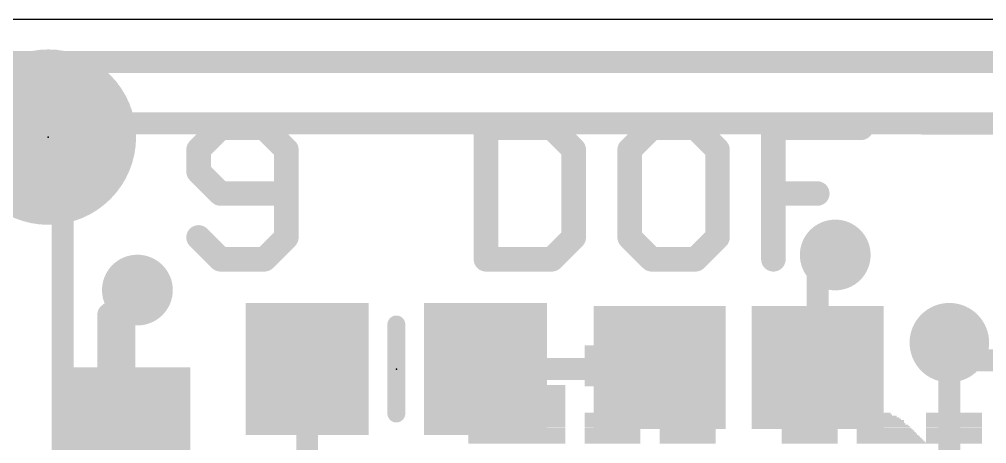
# Model space of a CAD drawing. Extents: x -19.1 to 19.1, y -11.7 to 11.4.
# Drawn here: x -13.26 to -2.24, y 6.59 to 11.43 of the extents above; entities that cross this region are included whole.
import ezdxf

# ---------------------------------------------------------------- set-up
doc = ezdxf.new("R2010")
doc.units = 0
for name, color, linetype in [('1', 12, 'CONTINUOUS'), ('16', 132, 'CONTINUOUS'), ('18', 110, 'CONTINUOUS'), ('20', 53, 'CONTINUOUS'), ('21', 40, 'CONTINUOUS'), ('22', 6, 'CONTINUOUS'), ('23', 53, 'CONTINUOUS'), ('29', 253, 'CONTINUOUS')]:
    doc.layers.add(name, color=color, linetype=linetype)

# ---------------------------------------------------------------- blocks, each defined once
blk = doc.blocks.new('RECT')
blk.add_solid([(-0.5, -0.5), (0.5, -0.5), (-0.5, 0.5), (0.5, 0.5)])
blk = doc.blocks.new('PIE')
at = {"const_width": 0.5}
blk.add_lwpolyline([(0, -0.25, 1), (0, 0.25, 1), (0, -0.25)], format="xyb", dxfattribs=at)
blk = doc.blocks.new('ROUNDV')
at = {"const_width": 0.5}
blk.add_lwpolyline([(0, -0.25, 1), (0, 0.25, 1), (0, -0.25)], format="xyb", dxfattribs=at)

msp = doc.modelspace()

# ---------------------------------------------------------------- linework, layer by layer
at = {"layer": '1', "const_width": 0.25}
for points in [[(-4.162, 8.543), (-3.962, 8.743)], [(-4.162, 7.459), (-4.162, 8.543)], [(-12.062, 8.193), (-11.912, 8.343)], [(-12.062, 6.759), (-12.062, 8.193)], [(-2.662, 7.743), (-2.662, 4.259)], [(-9.978, 6.443), (-9.978, 7.443)], [(-7.946, 7.443), (-5.978, 7.443)], [(-5.978, 7.443), (-5.962, 7.459)]]:
    msp.add_lwpolyline(points, dxfattribs=at)
at = {"layer": '1', "const_width": 0.125}
for points in [[(-3.9178, 8.6988, 1), (-4.0062, 8.7872)], [(-4.0995, 8.543, 1), (-4.2245, 8.543)], [(-4.2062, 8.5872, 1), (-4.1178, 8.4988)], [(-11.8678, 8.2988, 1), (-11.9562, 8.3872)], [(-11.9995, 8.193, 1), (-12.1245, 8.193)], [(-12.1062, 8.2372, 1), (-12.0178, 8.1488)], [(-2.5995, 7.743, 1), (-2.7245, 7.743)], [(-9.9155, 7.443, 1), (-10.0405, 7.443)], [(-7.946, 7.5055, 1), (-7.946, 7.3805)], [(-6.0222, 7.4872, 1), (-5.9338, 7.3988)], [(-5.9178, 7.4148, 1), (-6.0062, 7.5032)], [(-5.978, 7.3805, 1), (-5.978, 7.5055)], [(-4.2245, 7.459, 1), (-4.0995, 7.459)], [(-12.1245, 6.759, 1), (-11.9995, 6.759)]]:
    msp.add_lwpolyline(points, format="xyb", dxfattribs=at)
at = {"layer": '16'}
for points, const_width in [([(-13.462, 10.943), (13.538, 10.943)], 0.25), ([(-12.762, 10.043), (-12.562, 10.243)], 0.25), ([(-12.562, 10.243), (-2.962, 10.243)], 0.25), ([(-2.962, 10.243), (-1.943, 10.243)], 0.254), ([(-12.762, -8.857), (-12.762, 10.043)], 0.25), ([(-12.243, 8.066), (-11.912, 8.343)], 0.25), ([(-12.243, 0.124), (-12.243, 8.066)], 0.25), ([(-2.462, 7.543), (-2.662, 7.743)], 0.25), ([(0.938, 7.543), (-2.462, 7.543)], 0.25)]:
    msp.add_lwpolyline(points, dxfattribs=dict(at, const_width=const_width))
for points, const_width in [([(-12.562, 10.3055, 1), (-12.562, 10.1805)], 0.125), ([(-12.5178, 10.1988, 1), (-12.6062, 10.2872)], 0.125), ([(-2.962, 10.3065, 1), (-2.962, 10.1795)], 0.127), ([(-2.962, 10.1805, 1), (-2.962, 10.3055)], 0.125), ([(-12.6995, 10.043, 1), (-12.8245, 10.043)], 0.125), ([(-12.8062, 10.0872, 1), (-12.7178, 9.9988)], 0.125), ([(-11.8719, 8.2951, 1), (-11.9521, 8.3909)], 0.125), ([(-12.1805, 8.066, 1), (-12.3055, 8.066)], 0.125), ([(-12.2831, 8.1139, 1), (-12.2029, 8.0181)], 0.125), ([(-2.6178, 7.7872, 1), (-2.7062, 7.6988)], 0.125), ([(-2.462, 7.6055, 1), (-2.462, 7.4805)], 0.125), ([(-2.5062, 7.4988, 1), (-2.4178, 7.5872)], 0.125)]:
    msp.add_lwpolyline(points, format="xyb", dxfattribs=dict(at, const_width=const_width))
at = {"layer": '20'}
msp.add_line((-16.51, 11.43), (16.51, 11.43), dxfattribs=at)
at = {"layer": '21'}
for points, const_width in [([(-10.9652, 10.1936), (-11.2152, 9.9436)], 0.2794), ([(-10.4653, 10.1936), (-10.9652, 10.1936)], 0.2794), ([(-10.2153, 9.9436), (-10.4653, 10.1936)], 0.2794), ([(-7.9409, 10.1936), (-7.9409, 8.6937)], 0.2794), ([(-7.1909, 10.1936), (-7.9409, 10.1936)], 0.2794), ([(-6.941, 9.9436), (-7.1909, 10.1936)], 0.2794), ([(-6.0537, 10.1936), (-6.3037, 9.9436)], 0.2794), ([(-5.5538, 10.1936), (-6.0537, 10.1936)], 0.2794), ([(-5.3038, 9.9436), (-5.5538, 10.1936)], 0.2794), ([(-4.6666, 8.6937), (-4.6666, 10.1936)], 0.2794), ([(-4.6666, 10.1936), (-3.6667, 10.1936)], 0.2794), ([(-11.2152, 9.9436), (-11.2152, 9.6936)], 0.2794), ([(-10.2153, 8.9437), (-10.2153, 9.9436)], 0.2794), ([(-6.941, 8.9437), (-6.941, 9.9436)], 0.2794), ([(-6.3037, 9.9436), (-6.3037, 8.9437)], 0.2794), ([(-5.3038, 8.9437), (-5.3038, 9.9436)], 0.2794), ([(-11.2152, 9.6936), (-10.9652, 9.4436)], 0.2794), ([(-10.9652, 9.4436), (-10.2153, 9.4436)], 0.2794), ([(-4.6666, 9.4436), (-4.1666, 9.4436)], 0.2794), ([(-11.2152, 8.9437), (-10.9652, 8.6937)], 0.2794), ([(-10.4653, 8.6937), (-10.2153, 8.9437)], 0.2794), ([(-7.1909, 8.6937), (-6.941, 8.9437)], 0.2794), ([(-6.3037, 8.9437), (-6.0537, 8.6937)], 0.2794), ([(-5.5538, 8.6937), (-5.3038, 8.9437)], 0.2794), ([(-10.9652, 8.6937), (-10.4653, 8.6937)], 0.2794), ([(-7.9409, 8.6937), (-7.1909, 8.6937)], 0.2794), ([(-6.0537, 8.6937), (-5.5538, 8.6937)], 0.2794), ([(-8.962, 7.951), (-8.962, 6.935)], 0.2032)]:
    msp.add_lwpolyline(points, dxfattribs=dict(at, const_width=const_width))
for points, const_width in [([(-10.9652, 10.2634, 1), (-10.9652, 10.1237)], 0.1397), ([(-10.9158, 10.1442, 1), (-11.0146, 10.243)], 0.1397), ([(-10.4159, 10.243, 1), (-10.5146, 10.1442)], 0.1397), ([(-10.4653, 10.1237, 1), (-10.4653, 10.2634)], 0.1397), ([(-7.871, 10.1936, 1), (-8.0107, 10.1936)], 0.1397), ([(-7.9409, 10.2634, 1), (-7.9409, 10.1237)], 0.1397), ([(-7.1416, 10.243, 1), (-7.2403, 10.1442)], 0.1397), ([(-7.1909, 10.1237, 1), (-7.1909, 10.2634)], 0.1397), ([(-6.0537, 10.2634, 1), (-6.0537, 10.1237)], 0.1397), ([(-6.0044, 10.1442, 1), (-6.1031, 10.243)], 0.1397), ([(-5.5044, 10.243, 1), (-5.6032, 10.1442)], 0.1397), ([(-5.5538, 10.1237, 1), (-5.5538, 10.2634)], 0.1397), ([(-4.6666, 10.2634, 1), (-4.6666, 10.1237)], 0.1397), ([(-4.5967, 10.1936, 1), (-4.7364, 10.1936)], 0.1397), ([(-3.6667, 10.1237, 1), (-3.6667, 10.2634)], 0.1397), ([(-11.1453, 9.9436, 1), (-11.285, 9.9436)], 0.1397), ([(-11.2646, 9.993, 1), (-11.1658, 9.8942)], 0.1397), ([(-10.1454, 9.9436, 1), (-10.2851, 9.9436)], 0.1397), ([(-10.2647, 9.8942, 1), (-10.1659, 9.993)], 0.1397), ([(-6.8711, 9.9436, 1), (-7.0108, 9.9436)], 0.1397), ([(-6.9904, 9.8942, 1), (-6.8916, 9.993)], 0.1397), ([(-6.2339, 9.9436, 1), (-6.3736, 9.9436)], 0.1397), ([(-6.3531, 9.993, 1), (-6.2543, 9.8942)], 0.1397), ([(-5.234, 9.9436, 1), (-5.3737, 9.9436)], 0.1397), ([(-5.3532, 9.8942, 1), (-5.2544, 9.993)], 0.1397), ([(-11.1658, 9.743, 1), (-11.2646, 9.6442)], 0.1397), ([(-11.285, 9.6936, 1), (-11.1453, 9.6936)], 0.1397), ([(-10.9652, 9.5135, 1), (-10.9652, 9.3738)], 0.1397), ([(-11.0146, 9.3942, 1), (-10.9158, 9.493)], 0.1397), ([(-10.2153, 9.3738, 1), (-10.2153, 9.5135)], 0.1397), ([(-4.6666, 9.5135, 1), (-4.6666, 9.3738)], 0.1397), ([(-4.1666, 9.3738, 1), (-4.1666, 9.5135)], 0.1397), ([(-11.1658, 8.9931, 1), (-11.2646, 8.8943)], 0.1397), ([(-10.1659, 8.8943, 1), (-10.2647, 8.9931)], 0.1397), ([(-6.8916, 8.8943, 1), (-6.9904, 8.9931)], 0.1397), ([(-6.2543, 8.9931, 1), (-6.3531, 8.8943)], 0.1397), ([(-5.2544, 8.8943, 1), (-5.3532, 8.9931)], 0.1397), ([(-10.2851, 8.9437, 1), (-10.1454, 8.9437)], 0.1397), ([(-7.0108, 8.9437, 1), (-6.8711, 8.9437)], 0.1397), ([(-6.3736, 8.9437, 1), (-6.2339, 8.9437)], 0.1397), ([(-5.3737, 8.9437, 1), (-5.234, 8.9437)], 0.1397), ([(-10.9652, 8.7636, 1), (-10.9652, 8.6238)], 0.1397), ([(-10.4653, 8.6238, 1), (-10.4653, 8.7636)], 0.1397), ([(-7.9409, 8.7636, 1), (-7.9409, 8.6238)], 0.1397), ([(-7.1909, 8.6238, 1), (-7.1909, 8.7636)], 0.1397), ([(-6.0537, 8.7636, 1), (-6.0537, 8.6238)], 0.1397), ([(-5.5538, 8.6238, 1), (-5.5538, 8.7636)], 0.1397), ([(-11.0146, 8.6443, 1), (-10.9158, 8.7431)], 0.1397), ([(-10.5146, 8.7431, 1), (-10.4159, 8.6443)], 0.1397), ([(-8.0107, 8.6937, 1), (-7.871, 8.6937)], 0.1397), ([(-7.2403, 8.7431, 1), (-7.1416, 8.6443)], 0.1397), ([(-6.1031, 8.6443, 1), (-6.0044, 8.7431)], 0.1397), ([(-5.6032, 8.7431, 1), (-5.5044, 8.6443)], 0.1397), ([(-4.7364, 8.6937, 1), (-4.5967, 8.6937)], 0.1397), ([(-8.9112, 7.951, 1), (-9.0128, 7.951)], 0.1016), ([(-9.0128, 6.935, 1), (-8.9112, 6.935)], 0.1016)]:
    msp.add_lwpolyline(points, format="xyb", dxfattribs=dict(at, const_width=const_width))
at = {"layer": '23'}
for p in [(-12.927, 10.087), (-8.962, 7.443)]:
    msp.add_point(p, dxfattribs=at)
at = {"layer": '29'}
for points, const_width in [([(-12.927, 10.837, 0.4142), (-13.677, 10.087)], 0.5), ([(-12.177, 10.087, 0.4142), (-12.927, 10.837)], 0.5), ([(-12.927, 10.962, 1), (-12.927, 10.712)], 0.25), ([(-12.927, 10.712, 1), (-12.927, 10.962)], 0.25), ([(-13.677, 10.087, 0.4142), (-12.927, 9.337)], 0.5), ([(-12.927, 9.337, 0.4142), (-12.177, 10.087)], 0.5), ([(-12.052, 10.087, 1), (-12.302, 10.087)], 0.25), ([(-12.302, 10.087, 1), (-12.052, 10.087)], 0.25), ([(-12.927, 9.462, 1), (-12.927, 9.212)], 0.25), ([(-12.927, 9.212, 1), (-12.927, 9.462)], 0.25)]:
    msp.add_lwpolyline(points, format="xyb", dxfattribs=dict(at, const_width=const_width))

# ---------------------------------------------------------------- block references
at = {"layer": '1'}
msp.add_blockref('PIE', (-12.927, 10.087), dxfattribs=at)
at = {"layer": '1', "xscale": 1.2, "yscale": 1.3}
for p in [(-9.978, 7.443), (-7.946, 7.443)]:
    msp.add_blockref('RECT', p, dxfattribs=at)
for p, rotation in [((-5.962, 7.459), 270), ((-4.162, 7.459), 270), ((-12.062, 6.759), 90)]:
    msp.add_blockref('RECT', p, dxfattribs=dict(at, rotation=rotation))
at = {"layer": '18'}
for p, xscale, yscale in [((-3.962, 8.743), 0.8064, 0.8064), ((-3.962, 8.743), 0.8064, 0.8064), ((-11.912, 8.343), 0.8064, 0.8064), ((-11.912, 8.343), 0.8064, 0.8064), ((-2.662, 7.743), 0.9064, 0.9064), ((-2.662, 7.743), 0.9064, 0.9064)]:
    msp.add_blockref('ROUNDV', p, dxfattribs=dict(at, xscale=xscale, yscale=yscale))
at = {"layer": '22', "rotation": 180}
for p, xscale, yscale in [((-6.4991, 7.7064), 0.637, 0.0167), ((-6.4991, 7.6896), 0.637, 0.0168), ((-6.4991, 7.6729), 0.637, 0.0167), ((-6.4991, 7.6561), 0.637, 0.0168), ((-6.4991, 7.6393), 0.637, 0.0168), ((-6.4991, 7.6226), 0.637, 0.0167), ((-6.4991, 7.6058), 0.637, 0.0168), ((-6.4991, 7.589), 0.637, 0.0168), ((-6.4991, 7.5723), 0.637, 0.0167), ((-6.4991, 7.5555), 0.637, 0.0168), ((-6.4991, 7.5387), 0.637, 0.0168), ((-6.4991, 7.522), 0.637, 0.0167), ((-6.4991, 7.5052), 0.637, 0.0168), ((-6.4991, 7.4884), 0.637, 0.0168), ((-6.4991, 7.4717), 0.637, 0.0167), ((-6.4991, 7.4549), 0.637, 0.0168), ((-6.4991, 7.4382), 0.637, 0.0167), ((-6.4991, 7.4214), 0.637, 0.0168), ((-6.4991, 7.4046), 0.637, 0.0168), ((-6.4991, 7.3879), 0.637, 0.0167), ((-6.4991, 7.3711), 0.637, 0.0168), ((-6.4991, 7.3543), 0.637, 0.0168), ((-6.4991, 7.3376), 0.637, 0.0167), ((-6.4991, 7.3208), 0.637, 0.0168), ((-6.4991, 7.304), 0.637, 0.0168), ((-6.4991, 7.2873), 0.637, 0.0167), ((-6.4991, 7.2705), 0.637, 0.0168), ((-7.354, 7.2538), 0.6371, 0.0167), ((-7.354, 7.237), 0.6371, 0.0168), ((-7.354, 7.2202), 0.6371, 0.0168), ((-7.354, 7.2035), 0.6371, 0.0167), ((-7.354, 7.1867), 0.6371, 0.0168), ((-7.354, 7.1699), 0.6371, 0.0168), ((-6.4991, 7.2538), 0.637, 0.0167), ((-7.354, 7.1532), 0.6371, 0.0167), ((-7.354, 7.1364), 0.6371, 0.0168), ((-7.354, 7.1196), 0.6371, 0.0168), ((-7.354, 7.1029), 0.6371, 0.0167), ((-7.354, 7.0861), 0.6371, 0.0168), ((-7.354, 7.0693), 0.6371, 0.0168), ((-7.354, 7.0526), 0.6371, 0.0167), ((-7.5888, 6.9352), 1.1065, 0.0168), ((-7.354, 7.0358), 0.6371, 0.0168), ((-7.354, 7.0191), 0.6371, 0.0167), ((-7.354, 7.0023), 0.6371, 0.0168), ((-7.354, 6.9855), 0.6371, 0.0168), ((-7.354, 6.9688), 0.6371, 0.0167), ((-7.354, 6.952), 0.6371, 0.0168), ((-6.4991, 6.9352), 0.637, 0.0168), ((-5.6442, 6.9352), 0.6371, 0.0168), ((-4.2527, 6.9352), 0.637, 0.0168), ((-3.5235, 6.9352), 0.3856, 0.0168), ((-2.6099, 6.9352), 0.6371, 0.0168), ((-7.5888, 6.9184), 1.1065, 0.0167), ((-7.5888, 6.9017), 1.1065, 0.0168), ((-7.5888, 6.8849), 1.1065, 0.0168), ((-7.5888, 6.8681), 1.1065, 0.0167), ((-7.5888, 6.8514), 1.1065, 0.0168), ((-7.5888, 6.8346), 1.1065, 0.0167), ((-6.4991, 6.9184), 0.637, 0.0167), ((-6.4991, 6.9017), 0.637, 0.0168), ((-6.4991, 6.8849), 0.637, 0.0168), ((-6.4991, 6.8681), 0.637, 0.0167), ((-6.4991, 6.8514), 0.637, 0.0168), ((-6.4991, 6.8346), 0.637, 0.0167), ((-5.6442, 6.9184), 0.6371, 0.0167), ((-5.6442, 6.9017), 0.6371, 0.0168), ((-5.6442, 6.8849), 0.6371, 0.0168), ((-5.6442, 6.8681), 0.6371, 0.0167), ((-5.6442, 6.8514), 0.6371, 0.0168), ((-5.6442, 6.8346), 0.6371, 0.0167), ((-4.2527, 6.9184), 0.637, 0.0167), ((-4.2527, 6.9017), 0.637, 0.0168), ((-4.2527, 6.8849), 0.637, 0.0168), ((-4.2527, 6.8681), 0.637, 0.0167), ((-4.2527, 6.8514), 0.637, 0.0168), ((-4.2527, 6.8346), 0.637, 0.0167), ((-3.49, 6.9017), 0.4527, 0.0168), ((-3.4649, 6.8681), 0.5029, 0.0167), ((-3.4481, 6.8514), 0.5365, 0.0168), ((-3.4481, 6.8346), 0.5365, 0.0167), ((-3.5151, 6.9184), 0.4024, 0.0167), ((-3.4732, 6.8849), 0.4862, 0.0168), ((-2.6099, 6.9184), 0.6371, 0.0167), ((-2.6099, 6.9017), 0.6371, 0.0168), ((-2.6099, 6.8849), 0.6371, 0.0168), ((-2.6099, 6.8681), 0.6371, 0.0167), ((-2.6099, 6.8514), 0.6371, 0.0168), ((-2.6099, 6.8346), 0.6371, 0.0167), ((-7.5888, 6.8179), 1.1065, 0.0168), ((-7.5888, 6.8011), 1.1065, 0.0168), ((-7.5888, 6.7844), 1.1065, 0.0167), ((-7.5888, 6.7676), 1.1065, 0.0168), ((-7.5888, 6.7508), 1.1065, 0.0168), ((-7.5888, 6.7341), 1.1065, 0.0167), ((-7.5888, 6.7173), 1.1065, 0.0168), ((-6.4991, 6.8179), 0.637, 0.0168), ((-6.4991, 6.8011), 0.637, 0.0168), ((-6.4991, 6.7844), 0.637, 0.0167), ((-6.4991, 6.7676), 0.637, 0.0168), ((-6.4991, 6.7508), 0.637, 0.0168), ((-6.4991, 6.7341), 0.637, 0.0167), ((-6.4991, 6.7173), 0.637, 0.0168), ((-5.6442, 6.8179), 0.6371, 0.0168), ((-5.6442, 6.8011), 0.6371, 0.0168), ((-5.6442, 6.7844), 0.6371, 0.0167), ((-5.6442, 6.7676), 0.6371, 0.0168), ((-5.6442, 6.7508), 0.6371, 0.0168), ((-5.6442, 6.7341), 0.6371, 0.0167), ((-5.6442, 6.7173), 0.6371, 0.0168), ((-4.2527, 6.8179), 0.637, 0.0168), ((-4.2527, 6.8011), 0.637, 0.0168), ((-4.2527, 6.7844), 0.637, 0.0167), ((-4.2527, 6.7676), 0.637, 0.0168), ((-4.2527, 6.7508), 0.637, 0.0168), ((-4.2527, 6.7341), 0.637, 0.0167), ((-4.2527, 6.7173), 0.637, 0.0168), ((-3.4146, 6.7844), 0.6035, 0.0167), ((-3.4062, 6.7676), 0.6203, 0.0168), ((-3.3978, 6.7508), 0.6371, 0.0168), ((-3.4397, 6.8179), 0.5532, 0.0168), ((-3.4229, 6.8011), 0.5868, 0.0168), ((-3.3894, 6.7341), 0.6538, 0.0167), ((-3.381, 6.7173), 0.6706, 0.0168), ((-2.6099, 6.8179), 0.6371, 0.0168), ((-2.6099, 6.8011), 0.6371, 0.0168), ((-2.6099, 6.7844), 0.6371, 0.0167), ((-2.6099, 6.7676), 0.6371, 0.0168), ((-2.6099, 6.7508), 0.6371, 0.0168), ((-2.6099, 6.7341), 0.6371, 0.0167), ((-2.6099, 6.7173), 0.6371, 0.0168), ((-7.5888, 6.7005), 1.1065, 0.0168), ((-7.5888, 6.6838), 1.1065, 0.0167), ((-7.5888, 6.667), 1.1065, 0.0168), ((-7.5888, 6.6502), 1.1065, 0.0168), ((-7.5888, 6.6335), 1.1065, 0.0167), ((-7.5888, 6.6167), 1.1065, 0.0168), ((-6.4991, 6.7005), 0.637, 0.0168), ((-6.4991, 6.6838), 0.637, 0.0167), ((-6.4991, 6.667), 0.637, 0.0168), ((-6.4991, 6.6502), 0.637, 0.0168), ((-6.4991, 6.6335), 0.637, 0.0167), ((-6.4991, 6.6167), 0.637, 0.0168), ((-5.6442, 6.7005), 0.6371, 0.0168), ((-5.6442, 6.6838), 0.6371, 0.0167), ((-5.6442, 6.667), 0.6371, 0.0168), ((-5.6442, 6.6502), 0.6371, 0.0168), ((-5.6442, 6.6335), 0.6371, 0.0167), ((-5.6442, 6.6167), 0.6371, 0.0168), ((-4.2527, 6.7005), 0.637, 0.0168), ((-4.2527, 6.6838), 0.637, 0.0167), ((-4.2527, 6.667), 0.637, 0.0168), ((-4.2527, 6.6502), 0.637, 0.0168), ((-4.2527, 6.6335), 0.637, 0.0167), ((-4.2527, 6.6167), 0.637, 0.0168), ((-3.3727, 6.7005), 0.6873, 0.0168), ((-3.3643, 6.6838), 0.7041, 0.0167), ((-3.3559, 6.667), 0.7209, 0.0168), ((-3.3475, 6.6502), 0.7376, 0.0168), ((-3.3391, 6.6335), 0.7544, 0.0167), ((-3.3307, 6.6167), 0.7712, 0.0168), ((-2.6099, 6.7005), 0.6371, 0.0168), ((-2.6099, 6.6838), 0.6371, 0.0167), ((-2.6099, 6.667), 0.6371, 0.0168), ((-2.6099, 6.6502), 0.6371, 0.0168), ((-2.6099, 6.6335), 0.6371, 0.0167), ((-2.6099, 6.6167), 0.6371, 0.0168), ((-7.5888, 6.6), 1.1065, 0.0167), ((-6.4991, 6.6), 0.637, 0.0167), ((-5.6442, 6.6), 0.6371, 0.0167), ((-4.2527, 6.6), 0.637, 0.0167), ((-3.0038, 6.6), 1.425, 0.0167)]:
    msp.add_blockref('RECT', p, dxfattribs=dict(at, xscale=xscale, yscale=yscale))
at = {"layer": '29'}
for name, p, xscale, yscale in [('PIE', (-12.927, 10.087), 1.2032, 1.2032), ('RECT', (-9.978, 7.443), 1.4032, 1.5032), ('RECT', (-7.946, 7.443), 1.4032, 1.5032)]:
    msp.add_blockref(name, p, dxfattribs=dict(at, xscale=xscale, yscale=yscale))
at = {"layer": '29', "xscale": 1.4032, "yscale": 1.5032}
for p, rotation in [((-5.962, 7.459), 270), ((-4.162, 7.459), 270), ((-12.062, 6.759), 90)]:
    msp.add_blockref('RECT', p, dxfattribs=dict(at, rotation=rotation))

doc.saveas('drawing.dxf')
